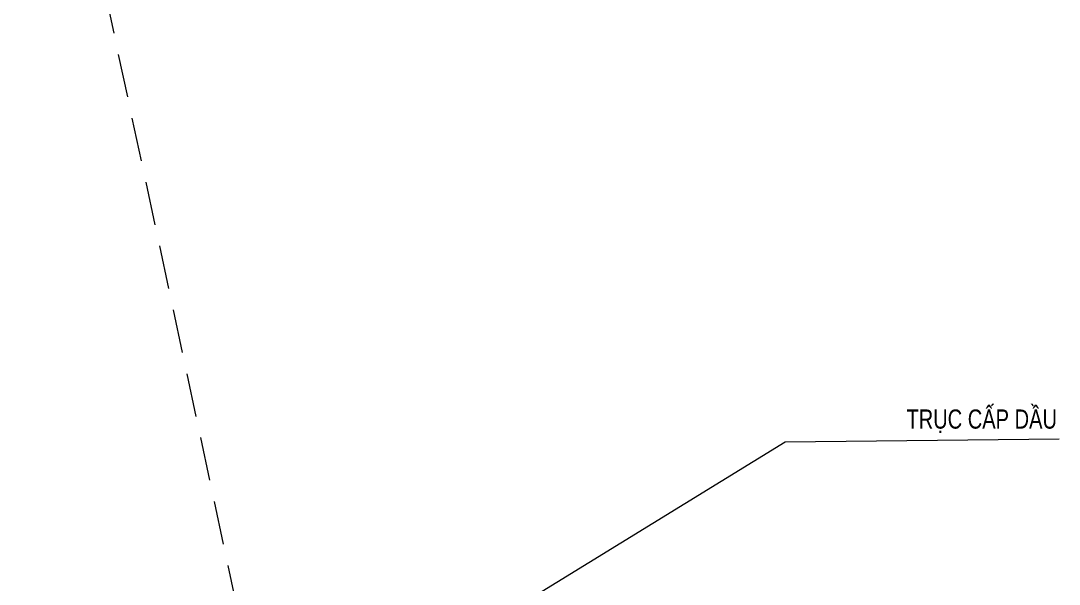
# Model space of a CAD drawing. Header units: millimetres. Extents: x -11451263 to 11578383104, y -507 to 1450429.
# Drawn here: x 11475341 to 11523048, y 1054687 to 1080557 of the extents above; entities that cross this region are included whole.
import ezdxf

# ---------------------------------------------------------------- set-up
doc = ezdxf.new("R2010")
doc.units = ezdxf.units.MM
doc.header["$MEASUREMENT"] = 0
doc.linetypes.add('DASH2-1', pattern=[3, 2, -1])
doc.layers.get('Defpoints').update_dxf_attribs({"color": 5, "linetype": 'CONTINUOUS', "lineweight": 13})
doc.layers.add('KT-Kich thuoc', color=159, linetype='CONTINUOUS', lineweight=18)
doc.styles.add('Basement 1$0$Xref_ BASEMENT B1$0$dim_txt', font='arial.ttf', dxfattribs={"width": 0.75})

# ---------------------------------------------------------------- blocks, each defined once
blk = doc.blocks.new('WWW')
at = {"layer": 'Defpoints', "linetype": 'DASH2-1', "lineweight": 13, "ltscale": 1000, "flags": 128}
blk.add_lwpolyline([(11429817, 1022160), (11450185, 1019986), (11488616, 1021167), (11491469, 1024811), (11462656, 1159054), (11457975, 1176931), (11455626, 1177745), (11446686, 1170981), (11423167, 1153070), (11399484, 1135983, 0.684877), (11429817, 1022160)], format="xyb", dxfattribs=at)

msp = doc.modelspace()

# ---------------------------------------------------------------- linework, layer by layer
at = {"layer": 'Defpoints', "elevation": 0}
msp.add_lwpolyline([(11478783.1, 1041763.9), (11510454.1, 1061229.6), (11523047.9, 1061359.3)], dxfattribs=at)

# ---------------------------------------------------------------- block references
at = {"layer": 'KT-Kich thuoc'}
msp.add_blockref('WWW', (0, 0), dxfattribs=at)

# ---------------------------------------------------------------- texts
at = {"layer": 'Defpoints', "ltscale": 2, "style": 'Basement 1$0$Xref_ BASEMENT B1$0$dim_txt', "width": 0.75}
msp.add_text('TRỤC CẤP DẦU', height=880, dxfattribs=at).set_placement((11516029.5, 1061830.8, 0))

doc.saveas('drawing.dxf')
